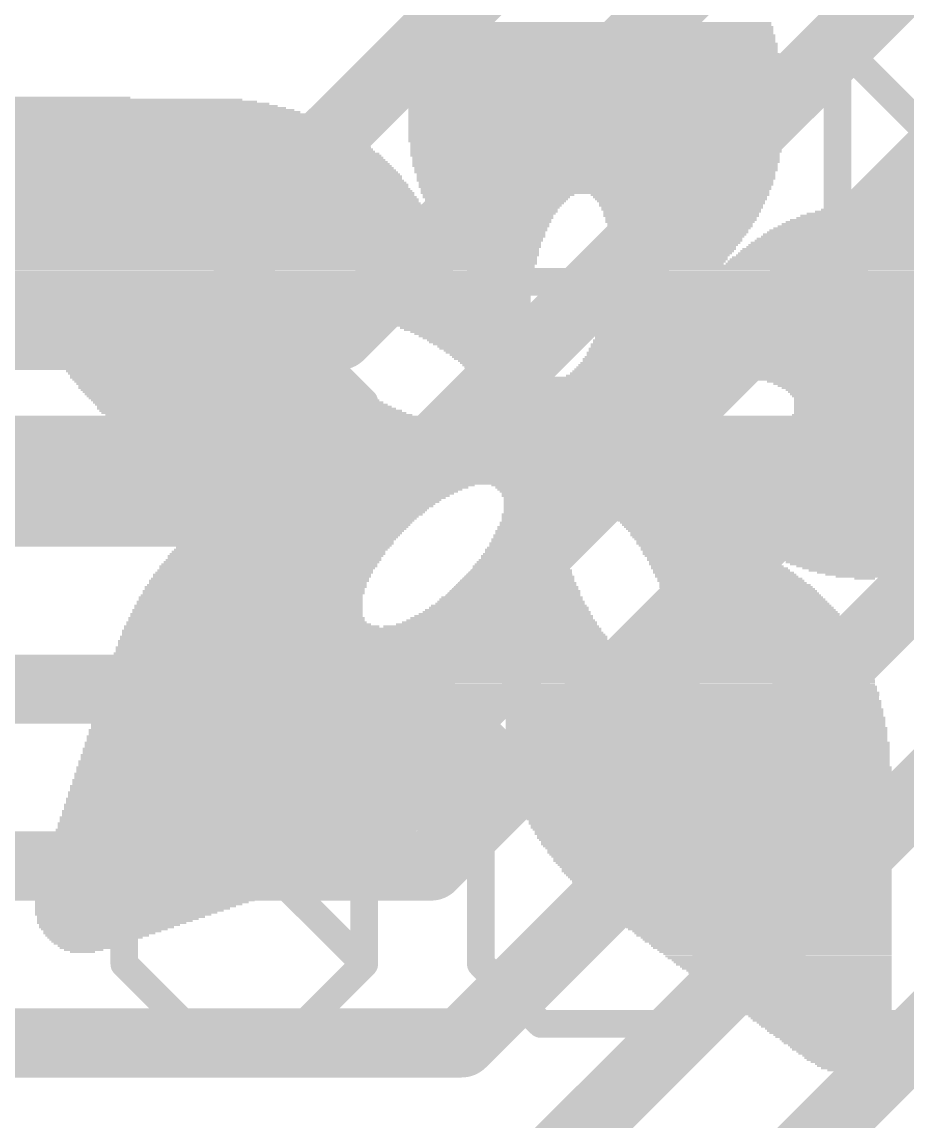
# Model space of a CAD drawing. Extents: x -31.2 to 31.8, y -0.1 to 26.1.
# Drawn here: x 4.589 to 7.84, y 9.092 to 13.131 of the extents above; entities that cross this region are included whole.
import ezdxf

# ---------------------------------------------------------------- set-up
doc = ezdxf.new("R2010")
doc.units = 0
for name, color, linetype in [('1', 12, 'CONTINUOUS'), ('16', 132, 'CONTINUOUS'), ('21', 40, 'CONTINUOUS'), ('22', 40, 'CONTINUOUS')]:
    doc.layers.add(name, color=color, linetype=linetype)

# ---------------------------------------------------------------- blocks, each defined once
blk = doc.blocks.new('RECT')
blk.add_solid([(-0.5, -0.5), (0.5, -0.5), (-0.5, 0.5), (0.5, 0.5)])

msp = doc.modelspace()

# ---------------------------------------------------------------- linework, layer by layer
at = {"layer": '1', "const_width": 0.254}
for points in [[(5.644, 12.629), (8.636, 15.621)], [(5.756, 11.979), (8.89, 15.113)], [(5.868, 11.329), (9.144, 14.605)], [(5.98, 10.679), (9.398, 14.097)], [(6.092, 10.029), (9.652, 13.589)], [(6.204, 9.379), (9.906, 13.081)], [(2.9178, 12.629), (5.644, 12.629)], [(6.316, 8.729), (9.652, 12.065)], [(2.9178, 11.979), (5.756, 11.979)], [(2.9178, 11.329), (5.868, 11.329)], [(2.9178, 10.679), (5.98, 10.679)], [(2.9178, 10.029), (6.092, 10.029)], [(6.604, 8.128), (8.382, 9.906)], [(2.9178, 9.379), (6.204, 9.379)]]:
    msp.add_lwpolyline(points, dxfattribs=at)
at = {"layer": '1', "const_width": 0.127}
for points in [[(5.5991, 12.6739, 1), (5.6889, 12.5841)], [(5.644, 12.5655, 1), (5.644, 12.6925)], [(5.7111, 12.0239, 1), (5.8009, 11.9341)], [(5.756, 11.9155, 1), (5.756, 12.0425)], [(5.8231, 11.3739, 1), (5.9129, 11.2841)], [(5.868, 11.2655, 1), (5.868, 11.3925)], [(5.9351, 10.7239, 1), (6.0249, 10.6341)], [(5.98, 10.6155, 1), (5.98, 10.7425)], [(6.0471, 10.0739, 1), (6.1369, 9.9841)], [(6.092, 9.9655, 1), (6.092, 10.0925)], [(6.204, 9.3155, 1), (6.204, 9.4425)], [(6.1591, 9.4239, 1), (6.2489, 9.3341)]]:
    msp.add_lwpolyline(points, format="xyb", dxfattribs=at)
at = {"layer": '16', "const_width": 0.254}
msp.add_lwpolyline([(-0.635, 11.557), (29.21, 11.557)], dxfattribs=at)
at = {"layer": '22', "const_width": 0.1016}
for points in [[(8.0254, 12.6161), (7.5847, 13.0567)], [(7.5847, 13.0567), (7.5847, 11.7348)], [(5.8466, 12.6161), (4.9653, 11.7348)], [(5.8466, 11.7348), (4.9653, 12.6161)], [(6.4953, 12.6161), (6.275, 12.3958)], [(6.936, 12.6161), (6.4953, 12.6161)], [(6.275, 12.3958), (6.275, 11.7348)], [(6.936, 12.1754), (6.275, 12.1754)], [(7.1563, 11.9551), (6.936, 12.1754)], [(6.936, 11.7348), (7.1563, 11.9551)], [(6.275, 11.7348), (6.936, 11.7348)], [(5.1856, 10.7707), (4.9653, 10.5504)], [(5.6263, 10.7707), (5.1856, 10.7707)], [(5.8466, 10.5504), (5.6263, 10.7707)], [(6.4953, 10.7707), (6.275, 10.5504)], [(6.936, 10.7707), (6.4953, 10.7707)], [(7.1563, 10.5504), (6.936, 10.7707)], [(4.9653, 10.5504), (4.9653, 9.6691)], [(5.8466, 9.6691), (4.9653, 10.5504)], [(5.8466, 9.6691), (5.8466, 10.5504)], [(6.275, 10.5504), (6.275, 9.6691)], [(7.1563, 9.6691), (6.275, 10.5504)], [(7.1563, 9.6691), (7.1563, 10.5504)], [(4.9653, 9.6691), (5.1856, 9.4488)], [(5.6263, 9.4488), (5.8466, 9.6691)], [(6.275, 9.6691), (6.4953, 9.4488)], [(6.936, 9.4488), (7.1563, 9.6691)], [(5.1856, 9.4488), (5.6263, 9.4488)], [(6.4953, 9.4488), (6.936, 9.4488)], [(8.466, 9.4488), (7.5847, 9.4488)]]:
    msp.add_lwpolyline(points, dxfattribs=at)
at = {"layer": '22', "const_width": 0.0508}
for points in [[(7.6101, 13.0567, 1), (7.5593, 13.0567)], [(7.6027, 13.0747, 1), (7.5668, 13.0388)], [(4.9833, 12.634, 1), (4.9473, 12.5981)], [(5.8645, 12.5981, 1), (5.8286, 12.634)], [(6.4953, 12.6415, 1), (6.4953, 12.5907)], [(6.5133, 12.5981, 1), (6.4774, 12.634)], [(6.936, 12.5907, 1), (6.936, 12.6415)], [(6.3004, 12.3958, 1), (6.2496, 12.3958)], [(6.2571, 12.4137, 1), (6.293, 12.3778)], [(6.275, 12.2008, 1), (6.275, 12.15)], [(6.9539, 12.1934, 1), (6.918, 12.1575)], [(6.936, 12.15, 1), (6.936, 12.2008)], [(7.1743, 11.9372, 1), (7.1383, 11.9731)], [(7.1383, 11.9372, 1), (7.1743, 11.9731)], [(4.9473, 11.7528, 1), (4.9833, 11.7168)], [(5.8286, 11.7168, 1), (5.8645, 11.7528)], [(6.275, 11.7602, 1), (6.275, 11.7094)], [(6.2496, 11.7348, 1), (6.3004, 11.7348)], [(6.918, 11.7528, 1), (6.9539, 11.7168)], [(6.936, 11.7094, 1), (6.936, 11.7602)], [(7.5593, 11.7348, 1), (7.6101, 11.7348)], [(5.1856, 10.7961, 1), (5.1856, 10.7453)], [(5.2036, 10.7528, 1), (5.1677, 10.7887)], [(5.6442, 10.7887, 1), (5.6083, 10.7528)], [(5.6263, 10.7453, 1), (5.6263, 10.7961)], [(6.4953, 10.7961, 1), (6.4953, 10.7453)], [(6.5133, 10.7528, 1), (6.4774, 10.7887)], [(6.9539, 10.7887, 1), (6.918, 10.7528)], [(6.936, 10.7453, 1), (6.936, 10.7961)], [(4.9833, 10.5684, 1), (4.9473, 10.5324)], [(4.9473, 10.5684, 1), (4.9833, 10.5324)], [(4.9907, 10.5504, 1), (4.9399, 10.5504)], [(5.872, 10.5504, 1), (5.8212, 10.5504)], [(5.8286, 10.5324, 1), (5.8645, 10.5684)], [(6.3004, 10.5504, 1), (6.2496, 10.5504)], [(6.293, 10.5684, 1), (6.2571, 10.5324)], [(6.2571, 10.5684, 1), (6.293, 10.5324)], [(7.1817, 10.5504, 1), (7.1309, 10.5504)], [(7.1383, 10.5324, 1), (7.1743, 10.5684)], [(4.9833, 9.6871, 1), (4.9473, 9.6512)], [(4.9399, 9.6691, 1), (4.9907, 9.6691)], [(5.8212, 9.6691, 1), (5.872, 9.6691)], [(5.8645, 9.6512, 1), (5.8286, 9.6871)], [(5.8286, 9.6512, 1), (5.8645, 9.6871)], [(6.2496, 9.6691, 1), (6.3004, 9.6691)], [(6.293, 9.6871, 1), (6.2571, 9.6512)], [(7.1309, 9.6691, 1), (7.1817, 9.6691)], [(7.1743, 9.6512, 1), (7.1383, 9.6871)], [(7.1383, 9.6512, 1), (7.1743, 9.6871)], [(5.1856, 9.4742, 1), (5.1856, 9.4234)], [(5.1677, 9.4308, 1), (5.2036, 9.4668)], [(5.6083, 9.4668, 1), (5.6442, 9.4308)], [(5.6263, 9.4234, 1), (5.6263, 9.4742)], [(6.4953, 9.4742, 1), (6.4953, 9.4234)], [(6.4774, 9.4308, 1), (6.5133, 9.4668)], [(6.918, 9.4668, 1), (6.9539, 9.4308)], [(6.936, 9.4234, 1), (6.936, 9.4742)], [(7.5847, 9.4742, 1), (7.5847, 9.4234)]]:
    msp.add_lwpolyline(points, format="xyb", dxfattribs=at)

# ---------------------------------------------------------------- block references
at = {"layer": '21'}
for p, xscale, yscale in [((6.7171, 13.1267), 1.2497, 0.0076), ((6.7133, 13.0886), 1.2725, 0.0076), ((6.7171, 13.081), 1.2801, 0.0076), ((6.7171, 13.1115), 1.2649, 0.0076), ((6.7171, 13.1039), 1.2649, 0.0076), ((6.7171, 13.0963), 1.2649, 0.0077), ((6.7171, 13.1191), 1.2497, 0.0076), ((6.7132, 13.0505), 1.303, 0.0076), ((6.7132, 13.0429), 1.303, 0.0076), ((6.7132, 13.0734), 1.2878, 0.0076), ((6.7132, 13.0658), 1.2878, 0.0076), ((6.7132, 13.0582), 1.2878, 0.0077), ((6.7095, 13.0048), 1.3259, 0.0076), ((6.7094, 13.0277), 1.3106, 0.0076), ((6.7094, 13.0201), 1.3106, 0.0077), ((6.7133, 13.0124), 1.3183, 0.0076), ((6.7132, 13.0353), 1.303, 0.0076), ((6.7057, 12.982), 1.3335, 0.0077), ((6.7095, 12.9743), 1.3411, 0.0076), ((6.7095, 12.9667), 1.3411, 0.0076), ((6.7095, 12.9972), 1.3259, 0.0076), ((6.7095, 12.9896), 1.3259, 0.0076), ((6.7018, 12.921), 1.3564, 0.0076), ((6.7056, 12.9515), 1.3488, 0.0076), ((6.7056, 12.9439), 1.3488, 0.0077), ((6.7056, 12.9362), 1.3488, 0.0076), ((6.7056, 12.9286), 1.3488, 0.0076), ((6.7095, 12.9591), 1.3411, 0.0076), ((6.7018, 12.8829), 1.3716, 0.0076), ((6.7056, 12.9134), 1.364, 0.0076), ((6.7056, 12.9058), 1.364, 0.0077), ((6.7056, 12.8981), 1.364, 0.0076), ((6.7056, 12.8905), 1.364, 0.0076), ((4.8616, 12.8448), 1.0744, 0.0076), ((4.6863, 12.8524), 0.602, 0.0076), ((6.7018, 12.8753), 1.3716, 0.0076), ((6.7018, 12.8677), 1.3716, 0.0077), ((6.7018, 12.86), 1.3716, 0.0076), ((6.7018, 12.8524), 1.3716, 0.0076), ((6.7018, 12.8448), 1.3716, 0.0076), ((4.9263, 12.7991), 1.3716, 0.0076), ((4.9188, 12.8067), 1.3411, 0.0076), ((4.9111, 12.8143), 1.2954, 0.0076), ((4.8997, 12.8219), 1.2573, 0.0076), ((4.8921, 12.8296), 1.2115, 0.0077), ((4.8768, 12.8372), 1.1506, 0.0076), ((6.698, 12.8296), 1.3792, 0.0077), ((6.698, 12.8219), 1.3792, 0.0076), ((6.698, 12.8143), 1.3792, 0.0076), ((6.698, 12.8067), 1.3792, 0.0076), ((6.698, 12.7991), 1.3792, 0.0076), ((6.7018, 12.8372), 1.3716, 0.0076), ((4.9683, 12.761), 1.5011, 0.0076), ((4.953, 12.7762), 1.4554, 0.0076), ((4.9607, 12.7686), 1.4707, 0.0076), ((4.9454, 12.7838), 1.425, 0.0076), ((4.9378, 12.7915), 1.3945, 0.0077), ((6.698, 12.7915), 1.3792, 0.0077), ((6.698, 12.7838), 1.3792, 0.0076), ((6.698, 12.7762), 1.3792, 0.0076), ((6.698, 12.7686), 1.3792, 0.0076), ((6.698, 12.761), 1.3792, 0.0076), ((4.9911, 12.7305), 1.5774, 0.0076), ((4.9949, 12.7229), 1.585, 0.0076), ((4.9721, 12.7534), 1.524, 0.0077), ((4.9797, 12.7457), 1.5392, 0.0076), ((4.9873, 12.7381), 1.5544, 0.0076), ((6.698, 12.7534), 1.3792, 0.0077), ((6.698, 12.7457), 1.3792, 0.0076), ((6.698, 12.7381), 1.3792, 0.0076), ((6.698, 12.7305), 1.3792, 0.0076), ((6.698, 12.7229), 1.3792, 0.0076), ((4.9987, 12.7153), 1.6078, 0.0077), ((5.0216, 12.6848), 1.6536, 0.0076), ((5.0292, 12.6772), 1.6688, 0.0077), ((5.0064, 12.7076), 1.6231, 0.0076), ((5.0102, 12.7), 1.6307, 0.0076), ((5.0178, 12.6924), 1.6459, 0.0076), ((6.698, 12.7153), 1.3792, 0.0077), ((6.698, 12.7076), 1.3792, 0.0076), ((6.698, 12.7), 1.3792, 0.0076), ((6.6942, 12.6924), 1.3716, 0.0076), ((6.698, 12.6848), 1.364, 0.0076), ((6.698, 12.6772), 1.364, 0.0077), ((5.0292, 12.6695), 1.684, 0.0076), ((5.0368, 12.6619), 1.684, 0.0076), ((5.0407, 12.6543), 1.6917, 0.0076), ((5.0483, 12.6467), 1.7069, 0.0076), ((5.0521, 12.6391), 1.7145, 0.0077), ((6.698, 12.6695), 1.364, 0.0076), ((6.698, 12.6619), 1.364, 0.0076), ((6.698, 12.6543), 1.364, 0.0076), ((6.6942, 12.6467), 1.3564, 0.0076), ((6.6942, 12.6391), 1.3564, 0.0077), ((5.0559, 12.6314), 1.7221, 0.0076), ((5.0635, 12.6238), 1.7222, 0.0076), ((5.0673, 12.6162), 1.7298, 0.0076), ((5.0711, 12.6086), 1.7374, 0.0076), ((5.0788, 12.601), 1.7373, 0.0077), ((6.698, 12.6314), 1.3488, 0.0076), ((6.698, 12.6238), 1.3488, 0.0076), ((6.698, 12.6162), 1.3488, 0.0076), ((6.6942, 12.6086), 1.3411, 0.0076), ((6.6942, 12.601), 1.3411, 0.0077), ((5.0826, 12.5933), 1.7449, 0.0076), ((5.0902, 12.5857), 1.745, 0.0076), ((5.094, 12.5781), 1.7526, 0.0076), ((5.1016, 12.5705), 1.7526, 0.0076), ((5.1092, 12.5629), 1.7526, 0.0077), ((6.698, 12.5933), 1.3335, 0.0076), ((6.698, 12.5857), 1.3335, 0.0076), ((6.6942, 12.5781), 1.3259, 0.0076), ((6.698, 12.5705), 1.3182, 0.0076), ((6.698, 12.5629), 1.3182, 0.0077), ((5.1092, 12.5552), 1.7526, 0.0076), ((5.1168, 12.5476), 1.7526, 0.0076), ((5.1245, 12.54), 1.7526, 0.0076), ((5.1283, 12.5324), 1.7602, 0.0076), ((5.1321, 12.5248), 1.7526, 0.0077), ((5.1397, 12.5171), 1.7526, 0.0076), ((6.698, 12.5552), 1.3182, 0.0076), ((6.6942, 12.5476), 1.3106, 0.0076), ((6.698, 12.54), 1.303, 0.0076), ((6.698, 12.5324), 1.303, 0.0076), ((6.6942, 12.5248), 1.2954, 0.0077), ((6.698, 12.5171), 1.2878, 0.0076), ((5.1435, 12.5095), 1.7602, 0.0076), ((5.1511, 12.5019), 1.7602, 0.0076), ((5.1549, 12.4943), 1.7526, 0.0076), ((5.1626, 12.4867), 1.7526, 0.0077), ((5.1664, 12.479), 1.7602, 0.0076), ((6.6942, 12.5095), 1.2802, 0.0076), ((6.6942, 12.5019), 1.2802, 0.0076), ((6.3399, 12.4943), 0.5563, 0.0076), ((6.3322, 12.4867), 0.541, 0.0077), ((6.3322, 12.479), 0.5258, 0.0076), ((7.0066, 12.4943), 0.6554, 0.0076), ((7.0066, 12.4867), 0.64, 0.0077), ((7.0104, 12.479), 0.6324, 0.0076), ((5.1702, 12.4714), 1.7526, 0.0076), ((5.1778, 12.4638), 1.7526, 0.0076), ((5.1854, 12.4562), 1.7526, 0.0076), ((5.1854, 12.4486), 1.7526, 0.0077), ((5.193, 12.4409), 1.7526, 0.0076), ((6.3284, 12.4714), 0.5182, 0.0076), ((6.3246, 12.4638), 0.5106, 0.0076), ((6.3247, 12.4562), 0.4953, 0.0076), ((6.3208, 12.4486), 0.4876, 0.0077), ((6.317, 12.4409), 0.48, 0.0076), ((7.0104, 12.4714), 0.6172, 0.0076), ((7.0142, 12.4638), 0.6096, 0.0076), ((7.0104, 12.4562), 0.602, 0.0076), ((7.0142, 12.4486), 0.5944, 0.0077), ((7.0104, 12.4409), 0.5868, 0.0076), ((7.742, 12.4409), 0.4343, 0.0076), ((7.742, 12.4486), 0.3581, 0.0077), ((7.7382, 12.4562), 0.2591, 0.0076), ((7.7343, 12.4638), 0.099, 0.0076), ((5.2007, 12.4333), 1.7526, 0.0076), ((5.2007, 12.4257), 1.7526, 0.0076), ((5.2083, 12.4181), 1.7526, 0.0076), ((5.4407, 12.4105), 2.2022, 0.0077), ((5.4407, 12.4028), 2.187, 0.0076), ((5.4407, 12.3952), 2.187, 0.0076), ((6.3208, 12.4333), 0.4724, 0.0076), ((6.317, 12.4257), 0.4648, 0.0076), ((6.317, 12.4181), 0.4496, 0.0076), ((7.0143, 12.4333), 0.5791, 0.0076), ((7.0105, 12.4257), 0.5715, 0.0076), ((7.0105, 12.4181), 0.5715, 0.0076), ((7.0104, 12.4105), 0.5562, 0.0077), ((7.0104, 12.4028), 0.5562, 0.0076), ((7.0066, 12.3952), 0.5486, 0.0076), ((7.7572, 12.3952), 0.7239, 0.0076), ((7.7534, 12.4028), 0.6858, 0.0076), ((7.7534, 12.4105), 0.6401, 0.0077), ((7.7496, 12.4181), 0.6019, 0.0076), ((7.7496, 12.4257), 0.5563, 0.0076), ((7.7496, 12.4333), 0.4953, 0.0076), ((5.4407, 12.3876), 2.1717, 0.0076), ((5.4445, 12.38), 2.164, 0.0076), ((5.4445, 12.3724), 2.1488, 0.0077), ((5.4445, 12.3647), 2.1488, 0.0076), ((5.4445, 12.3571), 2.1336, 0.0076), ((7.0066, 12.3876), 0.5334, 0.0076), ((7.0066, 12.38), 0.5334, 0.0076), ((7.0028, 12.3724), 0.5258, 0.0077), ((6.999, 12.3647), 0.5182, 0.0076), ((6.999, 12.3571), 0.5182, 0.0076), ((7.7838, 12.3571), 0.9144, 0.0076), ((7.7763, 12.3647), 0.8839, 0.0076), ((7.7724, 12.3724), 0.8458, 0.0077), ((7.7686, 12.38), 0.8078, 0.0076), ((7.7648, 12.3876), 0.7696, 0.0076), ((5.4483, 12.3495), 2.126, 0.0076), ((5.4521, 12.3419), 2.1184, 0.0076), ((5.4483, 12.3343), 2.1108, 0.0077), ((5.4522, 12.3266), 2.1031, 0.0076), ((5.4522, 12.319), 2.0879, 0.0076), ((6.9952, 12.3495), 0.5105, 0.0076), ((6.9952, 12.3419), 0.4953, 0.0076), ((6.9914, 12.3343), 0.4877, 0.0077), ((6.9914, 12.3266), 0.4877, 0.0076), ((6.9876, 12.319), 0.4801, 0.0076), ((7.8144, 12.319), 1.0973, 0.0076), ((7.8105, 12.3266), 1.0592, 0.0076), ((7.7991, 12.3343), 1.0211, 0.0077), ((7.7953, 12.3419), 0.983, 0.0076), ((7.7877, 12.3495), 0.9525, 0.0076), ((5.4522, 12.3114), 2.0879, 0.0076), ((5.456, 12.3038), 2.0803, 0.0076), ((5.4559, 12.2962), 2.065, 0.0077), ((5.4597, 12.2885), 2.0574, 0.0076), ((5.4597, 12.2809), 2.0574, 0.0076), ((5.4636, 12.2733), 2.0497, 0.0076), ((6.9838, 12.3114), 0.4725, 0.0076), ((6.9799, 12.3038), 0.4648, 0.0076), ((6.9799, 12.2962), 0.4648, 0.0077), ((6.9761, 12.2885), 0.4572, 0.0076), ((6.9723, 12.2809), 0.4496, 0.0076), ((6.9685, 12.2733), 0.442, 0.0076), ((7.86, 12.2733), 1.2954, 0.0076), ((7.8487, 12.2809), 1.2573, 0.0076), ((7.841, 12.2885), 1.2268, 0.0076), ((7.8334, 12.2962), 1.1963, 0.0077), ((7.8296, 12.3038), 1.1583, 0.0076), ((7.822, 12.3114), 1.1277, 0.0076), ((5.4636, 12.2657), 2.0345, 0.0076), ((5.4674, 12.2581), 2.0269, 0.0077), ((5.4674, 12.2504), 2.0269, 0.0076), ((5.4712, 12.2428), 2.0193, 0.0076), ((5.4712, 12.2352), 2.0041, 0.0076), ((6.9647, 12.2657), 0.4344, 0.0076), ((6.9647, 12.2581), 0.4344, 0.0077), ((6.9609, 12.2504), 0.4267, 0.0076), ((6.9571, 12.2428), 0.4191, 0.0076), ((7.6848, 12.2352), 1.8745, 0.0076), ((7.8867, 12.2428), 1.425, 0.0076), ((7.8791, 12.2504), 1.3944, 0.0076), ((7.8715, 12.2581), 1.364, 0.0077), ((7.8639, 12.2657), 1.3335, 0.0076), ((5.475, 12.2276), 1.9964, 0.0076), ((5.475, 12.22), 1.9964, 0.0077), ((5.4788, 12.2123), 1.9888, 0.0076), ((5.4826, 12.2047), 1.9812, 0.0076), ((5.4788, 12.1971), 1.9736, 0.0076), ((7.6962, 12.2276), 1.8974, 0.0076), ((7.7343, 12.2047), 1.9736, 0.0076), ((7.7115, 12.22), 1.9279, 0.0077), ((7.7229, 12.2123), 1.9507, 0.0076), ((7.7458, 12.1971), 1.9965, 0.0076), ((5.4826, 12.1895), 1.966, 0.0076), ((5.4864, 12.1819), 1.9584, 0.0077), ((5.4903, 12.1742), 1.9507, 0.0076), ((5.4903, 12.1666), 1.9507, 0.0076), ((5.4941, 12.159), 1.9431, 0.0076), ((7.7762, 12.1742), 2.0726, 0.0076), ((7.8029, 12.159), 2.126, 0.0076), ((7.7877, 12.1666), 2.0955, 0.0076), ((7.7686, 12.1819), 2.0422, 0.0077), ((7.7572, 12.1895), 2.0193, 0.0076), ((5.4979, 12.1514), 1.9355, 0.0076), ((5.4979, 12.1438), 1.9203, 0.0077), ((5.4979, 12.1361), 1.9203, 0.0076), ((5.5017, 12.1285), 1.9127, 0.0076), ((5.5055, 12.1209), 1.905, 0.0076), ((5.5093, 12.1133), 1.8974, 0.0076), ((7.8486, 12.1209), 2.2326, 0.0076), ((7.8563, 12.1133), 2.2479, 0.0076), ((7.8143, 12.1514), 2.1488, 0.0076), ((7.8448, 12.1285), 2.2098, 0.0076), ((7.8258, 12.1438), 2.1717, 0.0077), ((7.8334, 12.1361), 2.1869, 0.0076), ((5.5093, 12.1057), 1.8974, 0.0077), ((5.5131, 12.098), 1.8898, 0.0076), ((5.5169, 12.0904), 1.8822, 0.0076), ((5.5207, 12.0828), 1.8746, 0.0076), ((5.5207, 12.0752), 1.8746, 0.0076), ((7.8715, 12.0828), 2.2936, 0.0076), ((7.8753, 12.0752), 2.3012, 0.0076), ((7.8715, 12.0904), 2.2784, 0.0076), ((7.8601, 12.1057), 2.2555, 0.0077), ((7.8677, 12.098), 2.2707, 0.0076), ((5.5246, 12.0676), 1.8669, 0.0077), ((5.5284, 12.0599), 1.8593, 0.0076), ((5.5284, 12.0523), 1.8593, 0.0076), ((5.1778, 12.0447), 1.143, 0.0076), ((5.1664, 12.0371), 1.1049, 0.0076), ((6.1456, 12.0447), 0.6249, 0.0076), ((6.1684, 12.0371), 0.5792, 0.0076), ((7.8829, 12.0371), 2.3318, 0.0076), ((7.8791, 12.0523), 2.3241, 0.0076), ((7.8791, 12.0447), 2.3241, 0.0076), ((7.8753, 12.0676), 2.3012, 0.0077), ((7.8791, 12.0599), 2.3088, 0.0076), ((5.1626, 12.0295), 1.0821, 0.0077), ((5.1588, 12.0218), 1.0745, 0.0076), ((5.1588, 12.0142), 1.0591, 0.0076), ((5.1626, 12.0066), 1.0515, 0.0076), ((5.1626, 11.999), 1.0363, 0.0076), ((5.1626, 11.9914), 1.0363, 0.0077), ((6.1837, 12.0295), 0.5487, 0.0077), ((6.1951, 12.0218), 0.5258, 0.0076), ((6.2065, 12.0142), 0.503, 0.0076), ((6.218, 12.0066), 0.4801, 0.0076), ((6.2256, 11.999), 0.4649, 0.0076), ((6.237, 11.9914), 0.442, 0.0077), ((7.8791, 11.999), 2.3546, 0.0076), ((7.8791, 11.9914), 2.3546, 0.0077), ((7.8791, 12.0218), 2.3394, 0.0076), ((7.8829, 12.0142), 2.347, 0.0076), ((7.8829, 12.0066), 2.347, 0.0076), ((7.8829, 12.0295), 2.3318, 0.0077), ((5.1664, 11.9837), 1.0287, 0.0076), ((5.1702, 11.9761), 1.0211, 0.0076), ((5.174, 11.9685), 1.0134, 0.0076), ((5.174, 11.9609), 1.0134, 0.0076), ((5.1778, 11.9533), 1.0058, 0.0077), ((6.2446, 11.9837), 0.4268, 0.0076), ((6.2561, 11.9761), 0.4191, 0.0076), ((6.2637, 11.9685), 0.4039, 0.0076), ((6.2713, 11.9609), 0.3886, 0.0076), ((6.2751, 11.9533), 0.381, 0.0077), ((7.8753, 11.9609), 2.3774, 0.0076), ((7.8753, 11.9533), 2.3774, 0.0077), ((7.8753, 11.9837), 2.3622, 0.0076), ((7.8753, 11.9761), 2.3622, 0.0076), ((7.8791, 11.9685), 2.3698, 0.0076), ((5.1816, 11.9456), 0.9982, 0.0076), ((5.1854, 11.938), 1.0058, 0.0076), ((5.1892, 11.9304), 0.9982, 0.0076), ((5.1969, 11.9228), 0.9983, 0.0076), ((5.2007, 11.9152), 0.9906, 0.0077), ((6.2827, 11.9456), 0.3658, 0.0076), ((6.2942, 11.938), 0.3581, 0.0076), ((6.298, 11.9304), 0.3505, 0.0076), ((6.3056, 11.9228), 0.3353, 0.0076), ((6.3094, 11.9152), 0.3277, 0.0077), ((7.8601, 11.9152), 2.3927, 0.0077), ((7.8639, 11.9304), 2.3851, 0.0076), ((7.8639, 11.9228), 2.3851, 0.0076), ((7.8715, 11.9456), 2.3851, 0.0076), ((7.8715, 11.938), 2.3851, 0.0076), ((5.2045, 11.9075), 0.9982, 0.0076), ((5.2121, 11.8999), 0.9982, 0.0076), ((5.2159, 11.8923), 0.9906, 0.0076), ((5.2235, 11.8847), 0.9906, 0.0076), ((5.2273, 11.8771), 0.9982, 0.0077), ((5.235, 11.8694), 0.9983, 0.0076), ((6.3208, 11.9075), 0.32, 0.0076), ((6.3246, 11.8999), 0.3124, 0.0076), ((6.3284, 11.8923), 0.3048, 0.0076), ((6.3399, 11.8847), 0.2971, 0.0076), ((6.3437, 11.8771), 0.2895, 0.0077), ((6.3513, 11.8694), 0.2896, 0.0076), ((7.8334, 11.8694), 2.4003, 0.0076), ((7.841, 11.8771), 2.4003, 0.0077), ((7.8487, 11.8923), 2.4003, 0.0076), ((7.8487, 11.8847), 2.4003, 0.0076), ((7.8525, 11.8999), 2.3927, 0.0076), ((7.8601, 11.9075), 2.3927, 0.0076), ((5.2426, 11.8618), 0.9982, 0.0076), ((5.2502, 11.8542), 0.9982, 0.0076), ((5.254, 11.8466), 1.0058, 0.0076), ((5.2616, 11.839), 1.0058, 0.0077), ((5.2693, 11.8313), 1.0059, 0.0076), ((6.3589, 11.8618), 0.2896, 0.0076), ((6.3627, 11.8542), 0.282, 0.0076), ((6.3704, 11.8466), 0.2819, 0.0076), ((6.378, 11.839), 0.2819, 0.0077), ((6.3894, 11.8313), 0.2896, 0.0076), ((7.7953, 11.8313), 2.4155, 0.0076), ((7.8067, 11.839), 2.408, 0.0077), ((7.8144, 11.8466), 2.4079, 0.0076), ((7.822, 11.8542), 2.4079, 0.0076), ((7.8296, 11.8618), 2.4079, 0.0076), ((5.2731, 11.8237), 1.0135, 0.0076), ((5.2807, 11.8161), 1.0135, 0.0076), ((5.2883, 11.8085), 1.0134, 0.0076), ((5.2998, 11.8009), 1.0211, 0.0077), ((5.3074, 11.7932), 1.0211, 0.0076), ((7.6238, 11.8237), 2.7432, 0.0076), ((6.6751, 11.8161), 0.8306, 0.0076), ((6.6561, 11.8085), 0.7772, 0.0076), ((6.6371, 11.8009), 0.7391, 0.0077), ((6.6256, 11.7932), 0.701, 0.0076), ((8.1381, 11.8161), 1.6993, 0.0076), ((8.1534, 11.8085), 1.6536, 0.0076), ((8.1572, 11.8009), 1.6154, 0.0077), ((8.161, 11.7932), 1.5926, 0.0076), ((5.315, 11.7856), 1.0363, 0.0076), ((5.3226, 11.778), 1.0363, 0.0076), ((5.334, 11.7704), 1.044, 0.0076), ((5.3417, 11.7628), 1.0439, 0.0077), ((5.3531, 11.7551), 1.0515, 0.0076), ((6.618, 11.7856), 0.6706, 0.0076), ((6.6066, 11.778), 0.6477, 0.0076), ((6.5989, 11.7704), 0.6172, 0.0076), ((6.5913, 11.7628), 0.602, 0.0077), ((6.5875, 11.7551), 0.5792, 0.0076), ((8.1649, 11.7856), 1.5697, 0.0076), ((8.1649, 11.778), 1.5393, 0.0076), ((8.1648, 11.7704), 1.524, 0.0076), ((8.1649, 11.7628), 1.5087, 0.0077), ((8.1611, 11.7551), 1.4859, 0.0076), ((5.3607, 11.7475), 1.0516, 0.0076), ((5.3721, 11.7399), 1.0592, 0.0076), ((5.3835, 11.7323), 1.0668, 0.0076), ((5.395, 11.7247), 1.0744, 0.0077), ((5.4064, 11.717), 1.082, 0.0076), ((5.4141, 11.7094), 1.0973, 0.0076), ((6.5646, 11.7323), 0.5334, 0.0076), ((6.5608, 11.7247), 0.5258, 0.0077), ((6.5532, 11.717), 0.5106, 0.0076), ((6.5494, 11.7094), 0.503, 0.0076), ((6.5799, 11.7475), 0.5639, 0.0076), ((6.5723, 11.7399), 0.5487, 0.0076), ((8.1381, 11.717), 1.4249, 0.0076), ((8.1343, 11.7094), 1.4173, 0.0076), ((8.1611, 11.7475), 1.4707, 0.0076), ((8.1572, 11.7399), 1.463, 0.0076), ((8.1496, 11.7323), 1.4478, 0.0076), ((8.1458, 11.7247), 1.4402, 0.0077), ((5.4293, 11.7018), 1.1125, 0.0076), ((5.4407, 11.6942), 1.1202, 0.0076), ((5.4598, 11.6866), 1.1277, 0.0077), ((5.4712, 11.6789), 1.1354, 0.0076), ((5.4902, 11.6713), 1.1582, 0.0076), ((6.519, 11.6713), 0.4877, 0.0076), ((6.5266, 11.6789), 0.4877, 0.0076), ((6.538, 11.6942), 0.4953, 0.0076), ((6.5342, 11.6866), 0.4877, 0.0077), ((6.5456, 11.7018), 0.4953, 0.0076), ((8.1039, 11.6789), 1.3868, 0.0076), ((8.1001, 11.6713), 1.3792, 0.0076), ((8.1153, 11.6866), 1.3944, 0.0077), ((8.1306, 11.7018), 1.4097, 0.0076), ((8.123, 11.6942), 1.3945, 0.0076), ((5.5093, 11.6637), 1.1811, 0.0076), ((5.5359, 11.6561), 1.2192, 0.0076), ((5.8445, 11.6485), 1.8211, 0.0077), ((5.8483, 11.6408), 1.8135, 0.0076), ((5.8521, 11.6332), 1.8059, 0.0076), ((6.4923, 11.6561), 0.5257, 0.0076), ((6.5113, 11.6637), 0.503, 0.0076), ((8.0505, 11.6332), 1.3716, 0.0076), ((8.062, 11.6408), 1.364, 0.0076), ((8.0734, 11.6485), 1.3716, 0.0077), ((8.081, 11.6561), 1.3716, 0.0076), ((8.0925, 11.6637), 1.3793, 0.0076), ((5.8598, 11.6256), 1.7907, 0.0076), ((5.8636, 11.618), 1.783, 0.0076), ((5.8674, 11.6104), 1.7754, 0.0077), ((5.875, 11.6027), 1.7755, 0.0076), ((5.8826, 11.5951), 1.7603, 0.0076), ((5.8903, 11.5875), 1.7602, 0.0076), ((7.9782, 11.5875), 1.3945, 0.0076), ((7.9896, 11.5951), 1.3868, 0.0076), ((8.0086, 11.6027), 1.3792, 0.0076), ((8.0163, 11.6104), 1.3793, 0.0077), ((8.0277, 11.618), 1.3716, 0.0076), ((8.0429, 11.6256), 1.3716, 0.0076), ((5.8979, 11.5799), 1.7602, 0.0076), ((5.9131, 11.5723), 1.7602, 0.0077), ((5.9245, 11.5646), 1.7679, 0.0076), ((5.9398, 11.557), 1.7678, 0.0076), ((5.955, 11.5494), 1.7679, 0.0076), ((7.8905, 11.5494), 1.463, 0.0076), ((7.9096, 11.557), 1.4402, 0.0076), ((7.9325, 11.5646), 1.4249, 0.0076), ((7.9477, 11.5723), 1.4097, 0.0077), ((7.9629, 11.5799), 1.3944, 0.0076), ((5.9741, 11.5418), 1.7907, 0.0076), ((6.0084, 11.5342), 1.8288, 0.0077), ((6.8504, 11.5265), 3.4824, 0.0076), ((6.8504, 11.5189), 3.4518, 0.0076), ((6.8542, 11.5113), 3.429, 0.0076), ((7.8296, 11.5342), 1.5393, 0.0077), ((7.8639, 11.5418), 1.4859, 0.0076), ((6.858, 11.5037), 3.4062, 0.0076), ((6.858, 11.4961), 3.3756, 0.0077), ((6.8618, 11.4884), 3.3528, 0.0076), ((6.8657, 11.4808), 3.3147, 0.0076), ((6.8733, 11.4732), 3.2843, 0.0076), ((6.8809, 11.4656), 3.2537, 0.0076), ((6.8847, 11.458), 3.2156, 0.0077), ((6.8961, 11.4503), 3.1776, 0.0076), ((6.9075, 11.4427), 3.1242, 0.0076), ((5.4598, 11.4351), 0.0609, 0.0076), ((5.9055, 11.4275), 0.6934, 0.0076), ((7.0257, 11.4351), 2.8727, 0.0076), ((7.3838, 11.4275), 2.1412, 0.0076), ((5.7988, 11.3894), 0.7239, 0.0076), ((5.8178, 11.397), 0.7163, 0.0076), ((5.8369, 11.4046), 0.7087, 0.0076), ((5.856, 11.4122), 0.701, 0.0076), ((5.8826, 11.4199), 0.6935, 0.0077), ((7.3838, 11.4199), 2.1108, 0.0077), ((7.3838, 11.4122), 2.0955, 0.0076), ((7.38, 11.4046), 2.0726, 0.0076), ((7.38, 11.397), 2.0574, 0.0076), ((7.3762, 11.3894), 2.0498, 0.0076), ((5.7265, 11.3513), 0.7467, 0.0076), ((5.734, 11.3589), 0.7467, 0.0076), ((5.7531, 11.3665), 0.7392, 0.0076), ((5.7645, 11.3741), 0.7315, 0.0076), ((5.7797, 11.3818), 0.7315, 0.0077), ((7.3723, 11.3818), 2.0269, 0.0077), ((7.3685, 11.3741), 2.0193, 0.0076), ((6.4808, 11.3513), 0.2438, 0.0076), ((6.4923, 11.3665), 0.2667, 0.0076), ((6.4847, 11.3589), 0.2515, 0.0076), ((7.5286, 11.3665), 1.684, 0.0076), ((7.5286, 11.3589), 1.6535, 0.0076), ((7.5324, 11.3513), 1.6307, 0.0076), ((5.6579, 11.3056), 0.762, 0.0077), ((5.6655, 11.3132), 0.762, 0.0076), ((5.6807, 11.3208), 0.762, 0.0076), ((5.6883, 11.3284), 0.762, 0.0076), ((5.6998, 11.336), 0.7544, 0.0076), ((5.7112, 11.3437), 0.7468, 0.0077), ((6.4694, 11.3208), 0.2362, 0.0076), ((6.4694, 11.3132), 0.2362, 0.0076), ((6.4694, 11.3056), 0.2362, 0.0077), ((6.477, 11.3437), 0.2362, 0.0077), ((6.477, 11.336), 0.2362, 0.0076), ((6.4732, 11.3284), 0.2286, 0.0076), ((7.5286, 11.3437), 1.6078, 0.0077), ((7.5324, 11.336), 1.585, 0.0076), ((7.5324, 11.3284), 1.5697, 0.0076), ((7.5286, 11.3208), 1.5469, 0.0076), ((7.5286, 11.3132), 1.5316, 0.0076), ((7.5248, 11.3056), 1.5087, 0.0077), ((5.6122, 11.2675), 0.7773, 0.0077), ((5.6236, 11.2751), 0.7696, 0.0076), ((5.6312, 11.2827), 0.7696, 0.0076), ((5.6388, 11.2903), 0.7696, 0.0076), ((5.6464, 11.2979), 0.7696, 0.0076), ((6.458, 11.2751), 0.2439, 0.0076), ((6.458, 11.2675), 0.2439, 0.0077), ((6.4618, 11.2903), 0.2362, 0.0076), ((6.4618, 11.2827), 0.2362, 0.0076), ((6.4656, 11.2979), 0.2286, 0.0076), ((7.5248, 11.2979), 1.4935, 0.0076), ((7.5248, 11.2903), 1.4783, 0.0076), ((7.521, 11.2827), 1.4555, 0.0076), ((7.521, 11.2751), 1.4401, 0.0076), ((7.521, 11.2675), 1.4249, 0.0077), ((5.5741, 11.2294), 0.7773, 0.0077), ((5.5817, 11.237), 0.7773, 0.0076), ((5.5893, 11.2446), 0.7772, 0.0076), ((5.5969, 11.2522), 0.7772, 0.0076), ((5.6045, 11.2598), 0.7772, 0.0076), ((6.4466, 11.2294), 0.2667, 0.0077), ((6.4504, 11.2446), 0.2591, 0.0076), ((6.4504, 11.237), 0.2591, 0.0076), ((6.4542, 11.2598), 0.2515, 0.0076), ((6.4542, 11.2522), 0.2515, 0.0076), ((7.5171, 11.2598), 1.4021, 0.0076), ((7.5171, 11.2522), 1.3869, 0.0076), ((7.5095, 11.2446), 1.3716, 0.0076), ((7.5057, 11.237), 1.3488, 0.0076), ((7.5057, 11.2294), 1.3335, 0.0077), ((5.5322, 11.1836), 0.7849, 0.0076), ((5.5398, 11.1913), 0.7849, 0.0077), ((5.5474, 11.1989), 0.7849, 0.0076), ((5.555, 11.2065), 0.7848, 0.0076), ((5.5626, 11.2141), 0.7848, 0.0076), ((5.5664, 11.2217), 0.7772, 0.0076), ((6.4389, 11.1913), 0.2972, 0.0077), ((6.4389, 11.1836), 0.2972, 0.0076), ((6.4427, 11.1989), 0.2896, 0.0076), ((6.4466, 11.2141), 0.2819, 0.0076), ((6.4466, 11.2065), 0.2819, 0.0076), ((6.4466, 11.2217), 0.2667, 0.0076), ((7.5019, 11.2217), 1.3106, 0.0076), ((7.4943, 11.2141), 1.2954, 0.0076), ((7.4905, 11.2065), 1.2725, 0.0076), ((7.4867, 11.1989), 1.2497, 0.0076), ((7.4829, 11.1913), 1.2421, 0.0077), ((7.4752, 11.1836), 1.2116, 0.0076), ((5.5055, 11.1455), 0.7925, 0.0076), ((5.5131, 11.1532), 0.7925, 0.0077), ((5.5207, 11.1684), 0.7924, 0.0076), ((5.5169, 11.1608), 0.7848, 0.0076), ((5.5284, 11.176), 0.7925, 0.0076), ((6.4275, 11.1455), 0.3353, 0.0076), ((6.4313, 11.1532), 0.3276, 0.0077), ((6.4351, 11.1684), 0.32, 0.0076), ((6.4351, 11.1608), 0.32, 0.0076), ((6.4351, 11.176), 0.3048, 0.0076), ((7.4676, 11.176), 1.1964, 0.0076), ((7.4638, 11.1684), 1.1734, 0.0076), ((7.1133, 11.1608), 0.4572, 0.0076), ((7.1209, 11.1532), 0.4724, 0.0077), ((7.1285, 11.1455), 0.4724, 0.0076), ((7.6924, 11.1608), 0.6858, 0.0076), ((7.6924, 11.1532), 0.64, 0.0077), ((7.6962, 11.1455), 0.602, 0.0076), ((5.4788, 11.1074), 0.8001, 0.0076), ((5.4826, 11.1151), 0.7924, 0.0077), ((5.4941, 11.1303), 0.8001, 0.0076), ((5.4903, 11.1227), 0.7925, 0.0076), ((5.4979, 11.1379), 0.7925, 0.0076), ((6.4199, 11.1074), 0.381, 0.0076), ((6.4237, 11.1151), 0.3734, 0.0077), ((6.4237, 11.1303), 0.3581, 0.0076), ((6.4237, 11.1227), 0.3581, 0.0076), ((6.4275, 11.1379), 0.3505, 0.0076), ((7.1362, 11.1379), 0.4877, 0.0076), ((7.1438, 11.1303), 0.4877, 0.0076), ((7.1514, 11.1227), 0.5029, 0.0076), ((7.159, 11.1151), 0.503, 0.0077), ((7.1666, 11.1074), 0.5182, 0.0076), ((7.6924, 11.1379), 0.5638, 0.0076), ((7.6924, 11.1303), 0.5182, 0.0076), ((7.6924, 11.1227), 0.4724, 0.0076), ((7.6924, 11.1151), 0.4268, 0.0077), ((7.6924, 11.1074), 0.3658, 0.0076), ((5.4522, 11.0617), 0.8077, 0.0076), ((5.4598, 11.077), 0.8077, 0.0077), ((5.456, 11.0693), 0.8001, 0.0076), ((5.4636, 11.0846), 0.8001, 0.0076), ((5.4712, 11.0998), 0.8001, 0.0076), ((5.4712, 11.0922), 0.8001, 0.0076), ((6.4046, 11.0617), 0.442, 0.0076), ((6.4085, 11.0693), 0.4343, 0.0076), ((6.4085, 11.077), 0.4191, 0.0077), ((6.4123, 11.0846), 0.4115, 0.0076), ((6.4161, 11.0922), 0.4039, 0.0076), ((6.4161, 11.0998), 0.3887, 0.0076), ((7.1743, 11.0998), 0.5181, 0.0076), ((7.1781, 11.0922), 0.5257, 0.0076), ((7.1895, 11.0846), 0.5334, 0.0076), ((7.1933, 11.077), 0.541, 0.0077), ((7.2009, 11.0693), 0.541, 0.0076), ((7.2086, 11.0617), 0.5563, 0.0076), ((7.6886, 11.0998), 0.2972, 0.0076), ((7.6886, 11.0922), 0.221, 0.0076), ((7.6848, 11.0846), 0.0762, 0.0076), ((5.4331, 11.0236), 0.8153, 0.0076), ((5.4407, 11.0389), 0.8154, 0.0077), ((5.4407, 11.0312), 0.8154, 0.0076), ((5.4483, 11.0541), 0.8154, 0.0076), ((5.4445, 11.0465), 0.8078, 0.0076), ((6.3932, 11.0236), 0.4953, 0.0076), ((6.397, 11.0312), 0.4876, 0.0076), ((6.4008, 11.0389), 0.48, 0.0077), ((6.4008, 11.0465), 0.4648, 0.0076), ((6.4046, 11.0541), 0.4572, 0.0076), ((7.2124, 11.0541), 0.5639, 0.0076), ((7.22, 11.0465), 0.5639, 0.0076), ((7.2238, 11.0389), 0.5715, 0.0077), ((7.2313, 11.0312), 0.5715, 0.0076), ((7.2352, 11.0236), 0.5792, 0.0076), ((5.4216, 10.9855), 0.8382, 0.0076), ((5.4255, 11.0008), 0.8305, 0.0077), ((5.4255, 10.9931), 0.8305, 0.0076), ((5.4293, 11.016), 0.8229, 0.0076), ((5.4293, 11.0084), 0.8229, 0.0076), ((6.378, 10.9855), 0.5715, 0.0076), ((6.3818, 10.9931), 0.5487, 0.0076), ((6.3856, 11.0008), 0.541, 0.0077), ((6.3856, 11.0084), 0.5258, 0.0076), ((6.3894, 11.016), 0.5182, 0.0076), ((7.239, 11.016), 0.5868, 0.0076), ((7.2467, 11.0084), 0.5867, 0.0076), ((7.2505, 11.0008), 0.5943, 0.0077), ((7.2543, 10.9931), 0.6019, 0.0076), ((7.2619, 10.9855), 0.602, 0.0076), ((5.414, 10.955), 0.8534, 0.0076), ((5.414, 10.9474), 0.8534, 0.0076), ((5.4178, 10.9703), 0.8458, 0.0076), ((5.4178, 10.9627), 0.8458, 0.0077), ((5.4216, 10.9779), 0.8382, 0.0076), ((6.3589, 10.9474), 0.6554, 0.0076), ((6.3627, 10.955), 0.6324, 0.0076), ((6.3703, 10.9627), 0.6172, 0.0077), ((6.3703, 10.9703), 0.602, 0.0076), ((6.378, 10.9779), 0.5867, 0.0076), ((7.2657, 10.9779), 0.6096, 0.0076), ((7.2695, 10.9703), 0.6172, 0.0076), ((7.2733, 10.9627), 0.6248, 0.0077), ((7.2809, 10.955), 0.6248, 0.0076), ((7.2809, 10.9474), 0.6248, 0.0076), ((5.4331, 10.9093), 0.9373, 0.0076), ((5.8407, 10.9017), 1.7526, 0.0076), ((5.4141, 10.9245), 0.8839, 0.0077), ((5.4217, 10.9169), 0.8991, 0.0076), ((5.4141, 10.9398), 0.8687, 0.0076), ((5.4141, 10.9322), 0.8687, 0.0076), ((6.3132, 10.9093), 0.7925, 0.0076), ((6.3323, 10.9169), 0.7391, 0.0076), ((6.3437, 10.9245), 0.7163, 0.0077), ((6.3475, 10.9322), 0.6934, 0.0076), ((6.3513, 10.9398), 0.6706, 0.0076), ((7.2848, 10.9398), 0.6325, 0.0076), ((7.2886, 10.9322), 0.6401, 0.0076), ((7.2924, 10.9245), 0.6477, 0.0077), ((7.2924, 10.9169), 0.6477, 0.0076), ((7.2999, 10.9093), 0.6477, 0.0076), ((7.3037, 10.9017), 0.6553, 0.0076), ((5.8445, 10.8712), 1.7907, 0.0076), ((5.8445, 10.8636), 1.7907, 0.0076), ((5.8407, 10.8864), 1.7679, 0.0077), ((5.8445, 10.8788), 1.7755, 0.0076), ((5.8369, 10.8941), 1.7602, 0.0076), ((7.3037, 10.8941), 0.6553, 0.0076), ((7.3076, 10.8864), 0.663, 0.0077), ((7.3114, 10.8788), 0.6706, 0.0076), ((7.3114, 10.8712), 0.6706, 0.0076), ((7.3152, 10.8636), 0.6782, 0.0076), ((5.8522, 10.8331), 1.8364, 0.0076), ((5.856, 10.8255), 1.844, 0.0076), ((5.8445, 10.856), 1.8059, 0.0076), ((5.8483, 10.8483), 1.8135, 0.0077), ((5.8522, 10.8407), 1.8212, 0.0076), ((7.3152, 10.856), 0.6782, 0.0076), ((7.319, 10.8483), 0.6858, 0.0077), ((7.319, 10.8407), 0.6858, 0.0076), ((7.3228, 10.8331), 0.6934, 0.0076), ((7.3228, 10.8255), 0.6934, 0.0076), ((5.8712, 10.7874), 1.905, 0.0076), ((5.875, 10.7798), 1.9126, 0.0076), ((5.8636, 10.8026), 1.8746, 0.0076), ((5.8674, 10.795), 1.8822, 0.0076), ((5.8598, 10.8102), 1.8669, 0.0077), ((5.8598, 10.8179), 1.8516, 0.0076), ((7.3267, 10.7874), 0.7315, 0.0076), ((7.3267, 10.7798), 0.7315, 0.0076), ((7.3229, 10.8102), 0.7087, 0.0077), ((7.3267, 10.8026), 0.7163, 0.0076), ((7.3267, 10.795), 0.7163, 0.0076), ((7.3267, 10.8179), 0.7011, 0.0076), ((6.3056, 10.7417), 2.8041, 0.0076), ((5.8826, 10.7645), 1.9431, 0.0076), ((5.8941, 10.7569), 1.966, 0.0076), ((6.3094, 10.7493), 2.7965, 0.0076), ((5.8826, 10.7721), 1.9279, 0.0077), ((7.3152, 10.7569), 0.7696, 0.0076), ((7.3228, 10.7645), 0.7544, 0.0076), ((7.3267, 10.7721), 0.7467, 0.0077), ((6.3056, 10.7188), 2.8194, 0.0076), ((6.3094, 10.7112), 2.827, 0.0076), ((6.3094, 10.7036), 2.827, 0.0076), ((6.3094, 10.734), 2.8118, 0.0077), ((6.3094, 10.7264), 2.8118, 0.0076), ((6.3056, 10.6731), 2.8499, 0.0076), ((6.3094, 10.6655), 2.8575, 0.0076), ((6.3094, 10.6578), 2.8575, 0.0077), ((6.3056, 10.6959), 2.8347, 0.0077), ((6.3094, 10.6883), 2.8423, 0.0076), ((6.3094, 10.6807), 2.8423, 0.0076), ((5.6122, 10.6274), 1.4935, 0.0076), ((5.6084, 10.6197), 1.4859, 0.0077), ((5.616, 10.6502), 1.4859, 0.0076), ((5.616, 10.6426), 1.4859, 0.0076), ((5.616, 10.635), 1.4859, 0.0076), ((7.0523, 10.6502), 1.3716, 0.0076), ((7.0523, 10.6426), 1.3716, 0.0076), ((7.0561, 10.635), 1.3792, 0.0076), ((7.0561, 10.6274), 1.3792, 0.0076), ((7.0561, 10.6197), 1.3792, 0.0077), ((5.5969, 10.5816), 1.4936, 0.0077), ((5.6046, 10.6045), 1.4935, 0.0076), ((5.6008, 10.5969), 1.4859, 0.0076), ((5.6008, 10.5893), 1.4859, 0.0076), ((5.6084, 10.6121), 1.4859, 0.0076), ((7.0561, 10.6121), 1.3792, 0.0076), ((7.06, 10.6045), 1.3869, 0.0076), ((7.06, 10.5969), 1.3869, 0.0076), ((7.06, 10.5893), 1.3869, 0.0076), ((7.06, 10.5816), 1.3869, 0.0077), ((5.5892, 10.5512), 1.4935, 0.0076), ((5.5855, 10.5435), 1.4859, 0.0077), ((5.593, 10.574), 1.4859, 0.0076), ((5.593, 10.5664), 1.4859, 0.0076), ((5.593, 10.5588), 1.4859, 0.0076), ((7.0638, 10.574), 1.3945, 0.0076), ((7.0638, 10.5664), 1.3945, 0.0076), ((7.0638, 10.5588), 1.3945, 0.0076), ((7.0638, 10.5512), 1.3945, 0.0076), ((7.0638, 10.5435), 1.3945, 0.0077), ((5.5741, 10.5054), 1.4935, 0.0077), ((5.5703, 10.4978), 1.4859, 0.0076), ((5.5817, 10.5283), 1.4935, 0.0076), ((5.5779, 10.5207), 1.4859, 0.0076), ((5.5779, 10.5131), 1.4859, 0.0076), ((5.5855, 10.5359), 1.4859, 0.0076), ((7.0676, 10.5359), 1.4021, 0.0076), ((7.0676, 10.5283), 1.4021, 0.0076), ((7.0676, 10.5207), 1.4021, 0.0076), ((7.0676, 10.5131), 1.4021, 0.0076), ((7.0676, 10.5054), 1.4021, 0.0077), ((7.0676, 10.4978), 1.4021, 0.0076), ((5.5549, 10.4597), 1.4859, 0.0076), ((5.5627, 10.4826), 1.4859, 0.0076), ((5.5627, 10.475), 1.4859, 0.0076), ((5.5627, 10.4673), 1.4859, 0.0077), ((5.5703, 10.4902), 1.4859, 0.0076), ((7.0676, 10.4902), 1.4021, 0.0076), ((7.0714, 10.4826), 1.4097, 0.0076), ((7.0714, 10.475), 1.4097, 0.0076), ((7.0714, 10.4673), 1.4097, 0.0077), ((7.0714, 10.4597), 1.4097, 0.0076), ((5.5474, 10.4369), 1.4859, 0.0076), ((5.5436, 10.4292), 1.4783, 0.0077), ((5.5436, 10.4216), 1.4783, 0.0076), ((5.5549, 10.4521), 1.4859, 0.0076), ((5.5512, 10.4445), 1.4783, 0.0076), ((7.0714, 10.4521), 1.4097, 0.0076), ((7.0714, 10.4445), 1.4097, 0.0076), ((7.0714, 10.4369), 1.4097, 0.0076), ((7.0752, 10.4292), 1.4021, 0.0077), ((7.0752, 10.4216), 1.4021, 0.0076), ((5.5245, 10.3911), 1.4706, 0.0077), ((5.5245, 10.3835), 1.4706, 0.0076), ((5.5207, 10.3759), 1.463, 0.0076), ((5.536, 10.414), 1.4783, 0.0076), ((5.536, 10.4064), 1.4783, 0.0076), ((5.5322, 10.3988), 1.4707, 0.0076), ((7.0752, 10.414), 1.4021, 0.0076), ((7.0752, 10.4064), 1.4021, 0.0076), ((7.0752, 10.3988), 1.4021, 0.0076), ((7.079, 10.3911), 1.4097, 0.0077), ((7.0828, 10.3835), 1.402, 0.0076), ((7.0828, 10.3759), 1.402, 0.0076), ((5.5055, 10.3454), 1.4631, 0.0076), ((5.5017, 10.3378), 1.4555, 0.0076), ((5.5169, 10.3683), 1.4706, 0.0076), ((5.5131, 10.3607), 1.463, 0.0076), ((5.5093, 10.353), 1.4554, 0.0077), ((7.0828, 10.3683), 1.402, 0.0076), ((7.0828, 10.3607), 1.402, 0.0076), ((7.0866, 10.353), 1.3944, 0.0077), ((7.0866, 10.3454), 1.3944, 0.0076), ((7.0866, 10.3378), 1.3944, 0.0076), ((5.4788, 10.2997), 1.4402, 0.0076), ((5.4902, 10.3226), 1.4478, 0.0076), ((5.4902, 10.3149), 1.4478, 0.0077), ((5.4864, 10.3073), 1.4402, 0.0076), ((5.4978, 10.3302), 1.4478, 0.0076), ((7.0904, 10.3302), 1.3868, 0.0076), ((7.0904, 10.3226), 1.3868, 0.0076), ((7.0904, 10.3149), 1.3868, 0.0077), ((7.0904, 10.3073), 1.3868, 0.0076), ((7.0942, 10.2997), 1.3792, 0.0076), ((5.4484, 10.254), 1.4097, 0.0076), ((5.4636, 10.2769), 1.4249, 0.0077), ((5.4598, 10.2692), 1.4173, 0.0076), ((5.456, 10.2616), 1.4097, 0.0076), ((5.475, 10.2921), 1.4326, 0.0076), ((5.4712, 10.2845), 1.4249, 0.0076), ((7.0942, 10.2921), 1.3792, 0.0076), ((7.098, 10.2845), 1.3716, 0.0076), ((7.098, 10.2769), 1.3716, 0.0077), ((7.098, 10.2692), 1.3716, 0.0076), ((7.1019, 10.2616), 1.3639, 0.0076), ((7.1019, 10.254), 1.3639, 0.0076), ((5.4331, 10.2311), 1.3945, 0.0076), ((5.4293, 10.2235), 1.3869, 0.0076), ((5.4255, 10.2159), 1.3793, 0.0076), ((5.4445, 10.2464), 1.402, 0.0076), ((5.4407, 10.2388), 1.3944, 0.0077), ((7.1057, 10.2464), 1.3563, 0.0076), ((7.1057, 10.2388), 1.3563, 0.0077), ((7.1057, 10.2311), 1.3563, 0.0076), ((7.1095, 10.2235), 1.3487, 0.0076), ((7.1095, 10.2159), 1.3487, 0.0076), ((5.4026, 10.1854), 1.364, 0.0076), ((5.395, 10.1778), 1.3487, 0.0076), ((5.4178, 10.2083), 1.3792, 0.0076), ((5.414, 10.2007), 1.3716, 0.0077), ((5.4102, 10.193), 1.364, 0.0076), ((7.1133, 10.2083), 1.3411, 0.0076), ((7.1133, 10.2007), 1.3411, 0.0077), ((7.1171, 10.193), 1.3335, 0.0076), ((7.1171, 10.1854), 1.3335, 0.0076), ((7.1209, 10.1778), 1.3258, 0.0076), ((5.3645, 10.1397), 1.3182, 0.0076), ((5.376, 10.1549), 1.3259, 0.0076), ((5.3721, 10.1473), 1.3182, 0.0076), ((5.3836, 10.1626), 1.3411, 0.0077), ((5.3912, 10.1702), 1.3411, 0.0076), ((7.1209, 10.1702), 1.3258, 0.0076), ((7.1247, 10.1626), 1.3182, 0.0077), ((7.1285, 10.1549), 1.3106, 0.0076), ((7.1285, 10.1473), 1.3106, 0.0076), ((7.1323, 10.1397), 1.303, 0.0076), ((5.3188, 10.094), 1.2573, 0.0076), ((5.3416, 10.1168), 1.2878, 0.0076), ((5.334, 10.1092), 1.2726, 0.0076), ((5.3302, 10.1016), 1.265, 0.0076), ((5.3569, 10.1321), 1.303, 0.0076), ((5.3531, 10.1245), 1.2954, 0.0077), ((7.1323, 10.1321), 1.303, 0.0076), ((7.1361, 10.1245), 1.2954, 0.0077), ((7.14, 10.1168), 1.2877, 0.0076), ((7.14, 10.1092), 1.2877, 0.0076), ((7.1438, 10.1016), 1.2801, 0.0076), ((7.1476, 10.094), 1.2725, 0.0076), ((5.2959, 10.0711), 1.2268, 0.0076), ((5.2883, 10.0635), 1.2116, 0.0076), ((5.2807, 10.0559), 1.1963, 0.0076), ((5.3035, 10.0787), 1.2268, 0.0076), ((5.3112, 10.0864), 1.2421, 0.0077), ((7.1514, 10.0864), 1.2649, 0.0077), ((7.1514, 10.0787), 1.2649, 0.0076), ((7.1551, 10.0711), 1.2573, 0.0076), ((7.159, 10.0635), 1.2496, 0.0076), ((7.1628, 10.0559), 1.242, 0.0076), ((5.2388, 10.0254), 1.143, 0.0076), ((5.2274, 10.0178), 1.1201, 0.0076), ((5.2693, 10.0483), 1.1887, 0.0077), ((5.2578, 10.0406), 1.1658, 0.0076), ((5.2502, 10.033), 1.1506, 0.0076), ((7.1628, 10.0483), 1.242, 0.0077), ((7.1666, 10.0406), 1.2344, 0.0076), ((7.1704, 10.033), 1.2268, 0.0076), ((7.1742, 10.0254), 1.2192, 0.0076), ((7.1781, 10.0178), 1.2115, 0.0076), ((5.155, 9.9721), 1.0059, 0.0077), ((5.193, 9.9949), 1.0668, 0.0076), ((5.1816, 9.9873), 1.044, 0.0076), ((5.1702, 9.9797), 1.0211, 0.0076), ((5.2198, 10.0102), 1.1049, 0.0077), ((5.2083, 10.0025), 1.082, 0.0076), ((7.1781, 10.0102), 1.2115, 0.0077), ((7.1819, 10.0025), 1.2039, 0.0076), ((7.1857, 9.9949), 1.1963, 0.0076), ((7.1895, 9.9873), 1.1887, 0.0076), ((7.1932, 9.9797), 1.1811, 0.0076), ((7.1971, 9.9721), 1.1734, 0.0077), ((5.1169, 9.9492), 0.9449, 0.0076), ((5.1054, 9.9416), 0.922, 0.0076), ((5.0902, 9.934), 0.8915, 0.0077), ((5.1435, 9.9644), 0.983, 0.0076), ((5.1321, 9.9568), 0.9601, 0.0076), ((7.2009, 9.9644), 1.1658, 0.0076), ((7.2047, 9.9568), 1.1582, 0.0076), ((7.2085, 9.9492), 1.1506, 0.0076), ((7.2123, 9.9416), 1.143, 0.0076), ((7.2162, 9.934), 1.1353, 0.0077), ((5.0521, 9.9111), 0.8306, 0.0076), ((5.0407, 9.9035), 0.8077, 0.0076), ((5.0292, 9.8959), 0.7848, 0.0077), ((5.0788, 9.9263), 0.8687, 0.0076), ((5.0673, 9.9187), 0.8458, 0.0076), ((7.22, 9.9263), 1.1277, 0.0076), ((7.2238, 9.9187), 1.1201, 0.0076), ((7.2275, 9.9111), 1.1125, 0.0076), ((7.2313, 9.9035), 1.1049, 0.0076), ((7.2352, 9.8959), 1.0972, 0.0077), ((5.0178, 9.8882), 0.762, 0.0076), ((5.0064, 9.8806), 0.7391, 0.0076), ((4.995, 9.873), 0.7163, 0.0076), ((4.9835, 9.8654), 0.6934, 0.0076), ((4.9721, 9.8578), 0.6705, 0.0077), ((4.9607, 9.8501), 0.6477, 0.0076), ((7.239, 9.8882), 1.0896, 0.0076), ((7.2466, 9.8806), 1.0744, 0.0076), ((7.2504, 9.873), 1.0668, 0.0076), ((7.2543, 9.8654), 1.0591, 0.0076), ((7.2581, 9.8578), 1.0515, 0.0077), ((7.2656, 9.8501), 1.0363, 0.0076), ((4.953, 9.8425), 0.6172, 0.0076), ((4.9416, 9.8349), 0.5944, 0.0076), ((4.9302, 9.8273), 0.5715, 0.0076), ((4.9187, 9.8197), 0.5486, 0.0077), ((4.9111, 9.812), 0.5182, 0.0076), ((7.2694, 9.8425), 1.0287, 0.0076), ((7.2733, 9.8349), 1.021, 0.0076), ((7.2809, 9.8273), 1.0058, 0.0076), ((7.2847, 9.8197), 0.9982, 0.0077), ((7.2885, 9.812), 0.9906, 0.0076), ((4.8997, 9.8044), 0.4953, 0.0076), ((4.8921, 9.7968), 0.4649, 0.0076), ((4.8845, 9.7892), 0.4343, 0.0076), ((4.873, 9.7816), 0.4114, 0.0077), ((4.8654, 9.7739), 0.381, 0.0076), ((7.2961, 9.8044), 0.9753, 0.0076), ((7.2999, 9.7968), 0.9677, 0.0076), ((7.3075, 9.7892), 0.9525, 0.0076), ((7.3114, 9.7816), 0.9448, 0.0077), ((7.3152, 9.7739), 0.9372, 0.0076), ((4.8578, 9.7663), 0.3505, 0.0076), ((4.8502, 9.7587), 0.3201, 0.0076), ((4.8425, 9.7511), 0.2896, 0.0076), ((4.8349, 9.7435), 0.259, 0.0077), ((4.8311, 9.7358), 0.221, 0.0076), ((7.3228, 9.7663), 0.922, 0.0076), ((7.3266, 9.7587), 0.9144, 0.0076), ((7.3304, 9.7511), 0.9067, 0.0076), ((7.338, 9.7435), 0.8915, 0.0077), ((7.3418, 9.7358), 0.8839, 0.0076), ((4.8235, 9.7282), 0.1905, 0.0076), ((4.8159, 9.7206), 0.1447, 0.0076), ((4.8121, 9.713), 0.0915, 0.0076), ((7.3457, 9.7282), 0.8763, 0.0076), ((7.3533, 9.7206), 0.861, 0.0076), ((7.3571, 9.713), 0.8534, 0.0076), ((7.3647, 9.7054), 0.8382, 0.0077), ((7.3685, 9.6977), 0.8305, 0.0076), ((7.3723, 9.6901), 0.8229, 0.0076), ((7.38, 9.6825), 0.8077, 0.0076), ((7.3838, 9.6749), 0.8001, 0.0076), ((7.3876, 9.6673), 0.7924, 0.0077), ((7.3952, 9.6596), 0.7772, 0.0076), ((7.399, 9.652), 0.7696, 0.0076), ((7.4066, 9.6444), 0.7543, 0.0076), ((7.4104, 9.6368), 0.7467, 0.0076), ((7.4143, 9.6292), 0.7391, 0.0077), ((7.4219, 9.6215), 0.7239, 0.0076), ((7.4257, 9.6139), 0.7162, 0.0076), ((7.4295, 9.6063), 0.7086, 0.0076), ((7.4371, 9.5987), 0.6934, 0.0076), ((7.4409, 9.5911), 0.6858, 0.0077), ((7.4447, 9.5834), 0.6781, 0.0076), ((7.4524, 9.5758), 0.6629, 0.0076), ((7.4562, 9.5682), 0.6553, 0.0076), ((7.4638, 9.5606), 0.64, 0.0076), ((7.4676, 9.553), 0.6324, 0.0077), ((7.4714, 9.5453), 0.6248, 0.0076), ((7.479, 9.5377), 0.6096, 0.0076), ((7.4829, 9.5301), 0.6019, 0.0076), ((7.4867, 9.5225), 0.5943, 0.0076), ((7.4943, 9.5149), 0.5791, 0.0077), ((7.4981, 9.5072), 0.5715, 0.0076), ((7.5019, 9.4996), 0.5638, 0.0076), ((7.5095, 9.492), 0.5486, 0.0076), ((7.5133, 9.4844), 0.541, 0.0076), ((7.521, 9.4768), 0.5257, 0.0077), ((7.5248, 9.4691), 0.5181, 0.0076), ((7.5286, 9.4615), 0.5105, 0.0076), ((7.5362, 9.4539), 0.4953, 0.0076), ((7.54, 9.4463), 0.4876, 0.0076), ((7.5438, 9.4387), 0.48, 0.0077), ((7.5514, 9.431), 0.4648, 0.0076), ((7.5514, 9.4234), 0.4496, 0.0076), ((7.5553, 9.4158), 0.4419, 0.0076), ((7.5629, 9.4082), 0.4267, 0.0076), ((7.5667, 9.4006), 0.4191, 0.0077), ((7.5743, 9.3929), 0.4038, 0.0076), ((7.5743, 9.3853), 0.3886, 0.0076), ((7.5781, 9.3777), 0.381, 0.0076), ((7.5857, 9.3701), 0.3658, 0.0076), ((7.5857, 9.3625), 0.3505, 0.0077), ((7.5896, 9.3548), 0.3429, 0.0076), ((7.5934, 9.3472), 0.3201, 0.0076), ((7.5933, 9.3396), 0.3048, 0.0076), ((7.601, 9.332), 0.2895, 0.0076), ((7.601, 9.3244), 0.2743, 0.0077), ((7.601, 9.3167), 0.2591, 0.0076), ((7.601, 9.3091), 0.2286, 0.0076), ((7.6048, 9.3015), 0.2057, 0.0076), ((7.601, 9.2939), 0.1829, 0.0076), ((7.601, 9.2863), 0.1524, 0.0077), ((7.6048, 9.2786), 0.1143, 0.0076), ((7.6048, 9.271), 0.0686, 0.0076)]:
    msp.add_blockref('RECT', p, dxfattribs=dict(at, xscale=xscale, yscale=yscale))

doc.saveas('drawing.dxf')
